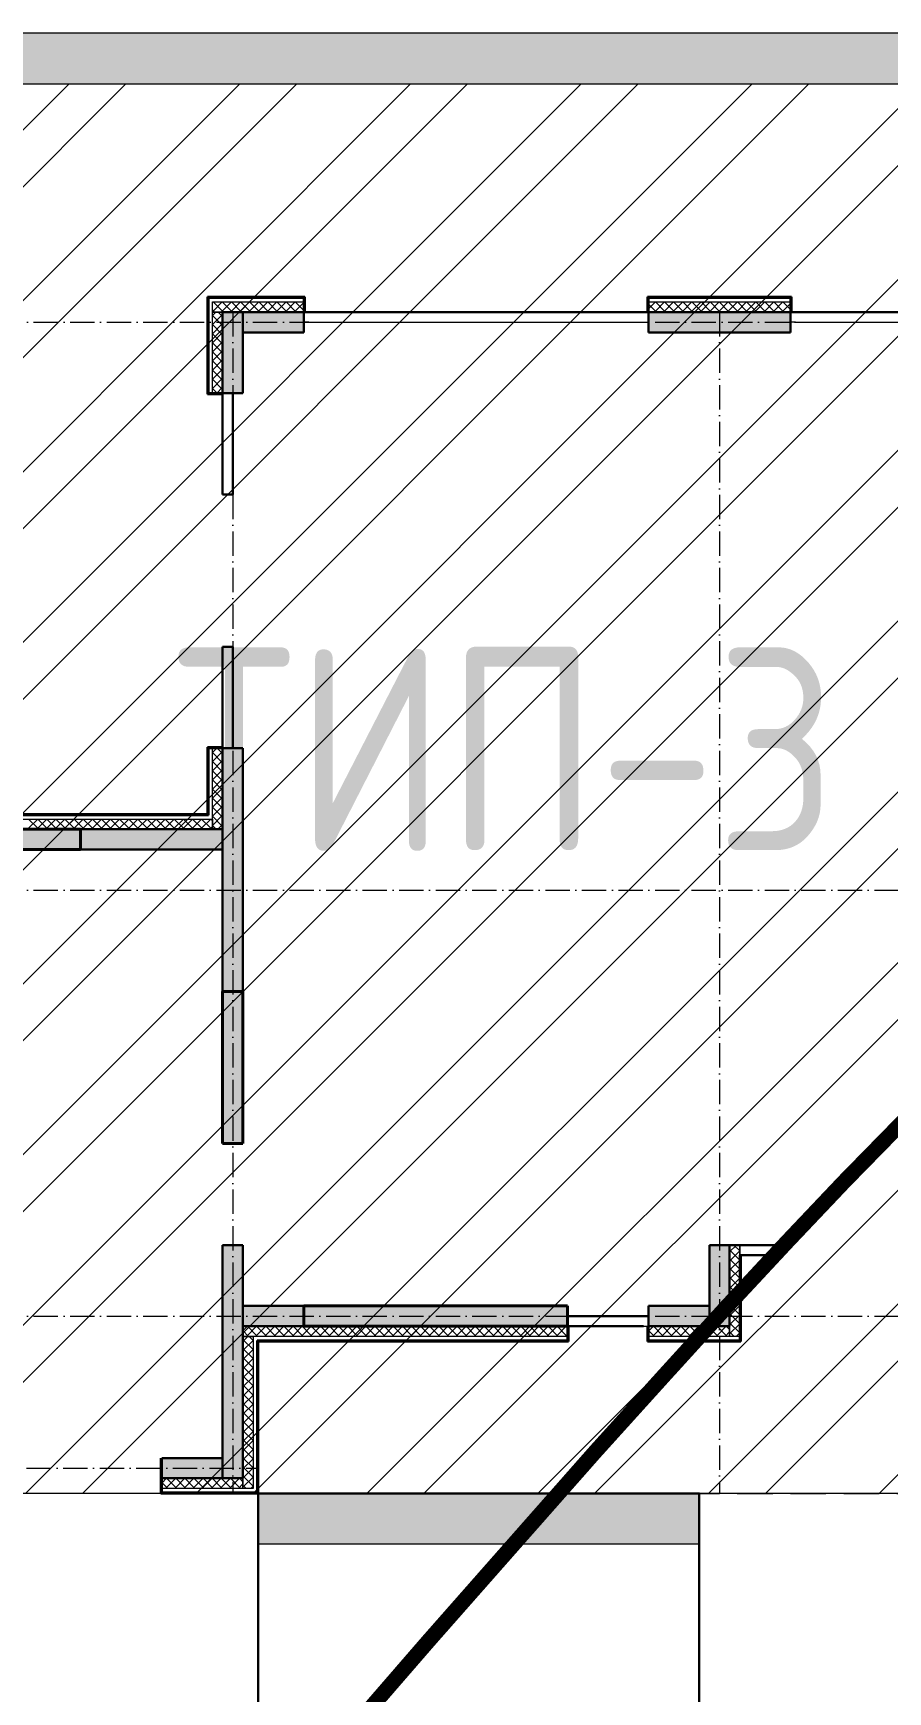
# Model space of a CAD drawing. Header units: millimetres. Extents: x 1353783 to 6492029790, y -7276956 to -512500.
# Drawn here: x 9967299 to 9968984, y -2799593 to -2796322 of the extents above; entities that cross this region are included whole.
import ezdxf
from ezdxf.enums import TextEntityAlignment as Align

# ---------------------------------------------------------------- set-up
doc = ezdxf.new("R2010")
doc.units = ezdxf.units.MM
for name, pattern in [('( Dashed )', [0.75, 0.5, -0.25]), ('ACAD_ISO10W100', [18, 12, -3, 0, -3]), ('CONTI', [0]), ('осевая', [50.8, 31.75, -6.35, 6.35, -6.35])]:
    doc.linetypes.add(name, pattern=pattern)
doc.layers.get('0').update_dxf_attribs({"lineweight": 5})
for name, color, linetype, lineweight in [('!A-DIAFRAGM типовой', 142, 'Continuous', 0), ('7земля', 7, 'Continuous', 30), ('DIAFRAGM', 46, 'Continuous', 30), ('Hatch', 254, 'Continuous', 5), ('INSULATION', 81, 'Continuous', 5), ('Room_name', 250, 'Continuous', 20), ('Room_number', 250, 'Continuous', 13), ('А_Шахта', 190, 'Continuous', 20), ('Ар-окна', 5, 'Continuous', 9), ('ГП-Граница учасика ИЖС', 3, 'Continuous', 5), ('ГП-Тратуар', 3, 'Continuous', 5), ('оси', 231, 'осевая', 9)]:
    doc.layers.add(name, color=color, linetype=linetype, lineweight=lineweight)
for name, color, linetype in [('GOR_BUNKNOWN', 212, 'CONTI'), ('Заливка', 7, 'Continuous'), ('РЕЛЬЕФ', 7, 'CONTI')]:
    doc.layers.add(name, color=color, linetype=linetype)
doc.styles.add('ISOCPEUR', font='', dxfattribs={"width": 0.85})
doc.styles.get('ISOCPEUR').set_extended_font_data('ISOCPEUR')

# ---------------------------------------------------------------- blocks, each defined once
blk = doc.blocks.new('амвамвам')
at = {"lineweight": 30, "ltscale": 100, "true_color": 0x939598}
h = blk.add_hatch(color=252, dxfattribs=at)
h.dxf.hatch_style = 1
h.paths.add_polyline_path([(9799280, -3400392), (9799280, -3400892), (9794930, -3400892), (9794930, -3400392)], flags=17)
h.paths.add_polyline_path([(9802080, -3400392), (9802080, -3400892), (9813530, -3400892), (9813530, -3385992), (9788030, -3385992), (9787530, -3385992), (9787530, -3403392), (9788030, -3403392), (9788030, -3386492), (9813030, -3386492), (9813030, -3400392)])
at = {"color": 251, "lineweight": 15, "ltscale": 100, "true_color": 0x636466}
for points in [[(9802080, -3400392), (9802080, -3400892), (9813530, -3400892), (9813530, -3385992), (9788030, -3385992), (9787530, -3385992), (9787530, -3403392), (9788030, -3403392), (9788030, -3386492), (9813030, -3386492), (9813030, -3400392)], [(9799280, -3400392), (9799280, -3400892), (9794930, -3400892), (9794930, -3400392)]]:
    blk.add_lwpolyline(points, close=True, dxfattribs=at)
blk = doc.blocks.new('ТИП-3')
at = {"layer": '!A-DIAFRAGM типовой', "lineweight": 0, "ltscale": 100, "true_color": 0x000000}
h = blk.add_hatch(color=18, dxfattribs=at)
h.dxf.hatch_style = 1
h.paths.add_polyline_path([(10369514, -2871481), (10369714, -2871481), (10369714, -2870681), (10369514, -2870681)])
h = blk.add_hatch(color=18, dxfattribs=at)
h.dxf.hatch_style = 1
h.paths.add_polyline_path([(10369714, -2870681), (10369714, -2870881), (10370314, -2870881), (10370314, -2870681)])
h = blk.add_hatch(color=18, dxfattribs=at)
h.dxf.hatch_style = 1
h.paths.add_polyline_path([(10373714, -2870681), (10373714, -2870881), (10375114, -2870881), (10375114, -2870681)])
h = blk.add_hatch(color=18, dxfattribs=at)
h.dxf.hatch_style = 1
h.paths.add_polyline_path([(10369714, -2874981), (10369514, -2874981), (10369514, -2877381), (10369714, -2877381)])
h = blk.add_hatch(color=18, dxfattribs=at)
h.dxf.hatch_style = 1
h.paths.add_polyline_path([(10368114, -2875781), (10368114, -2875981), (10369514, -2875981), (10369514, -2875781)])
h = blk.add_hatch(color=18, dxfattribs=at)
h.dxf.hatch_style = 1
h.paths.add_polyline_path([(10369514, -2879881), (10369714, -2879881), (10369714, -2882181), (10369514, -2882181)])
h = blk.add_hatch(color=18, dxfattribs=at)
h.dxf.hatch_style = 1
h.paths.add_polyline_path([(10374314, -2879881), (10374514, -2879881), (10374514, -2880681), (10374314, -2880681)])
h = blk.add_hatch(color=18, dxfattribs=at)
h.dxf.hatch_style = 1
h.paths.add_polyline_path([(10369714, -2880681), (10369714, -2880481), (10370314, -2880481), (10370314, -2880681)])
h = blk.add_hatch(color=18, dxfattribs=at)
h.dxf.hatch_style = 1
h.paths.add_polyline_path([(10373714, -2880681), (10373714, -2880481), (10374314, -2880481), (10374314, -2880681)])
h = blk.add_hatch(color=18, dxfattribs=at)
h.dxf.hatch_style = 1
h.paths.add_polyline_path([(10368914, -2881981), (10368914, -2882181), (10369514, -2882181), (10369514, -2881981)])
at = {"layer": 'Hatch', "lineweight": 40, "ltscale": 0.5, "true_color": 0x000000}
for points in [[(10368114, -2875981), (10368114, -2875781), (10364714, -2875781), (10364714, -2875981)], [(10369714, -2878881), (10369514, -2878881), (10369514, -2877381), (10369714, -2877381)], [(10370314, -2880681), (10370314, -2880481), (10372914, -2880481), (10372914, -2880681)]]:
    blk.add_hatch(color=18, dxfattribs=at).paths.add_polyline_path(points)
at = {"layer": '7земля', "color": 18, "linetype": '( Dashed )', "lineweight": 20, "ltscale": 700, "true_color": 0x000000}
for p, q in [((10363414, -2868431), (10387514, -2868431)), ((10369864, -2882331), (10387514, -2882331))]:
    blk.add_line(p, q, dxfattribs=at)
at = {"layer": '7земля', "color": 18, "lineweight": 30, "ltscale": 100, "true_color": 0x000000}
for p, q in [((10370324, -2870531), (10369364, -2870531)), ((10369364, -2870531), (10369364, -2871491)), ((10370314, -2870541), (10369374, -2870541)), ((10369374, -2870541), (10369374, -2871481)), ((10370314, -2870681), (10370314, -2870541)), ((10370324, -2870681), (10370324, -2870531)), ((10375124, -2870531), (10373704, -2870531)), ((10373704, -2870531), (10373704, -2870681)), ((10375114, -2870541), (10373714, -2870541)), ((10373714, -2870541), (10373714, -2870681)), ((10375114, -2870681), (10375114, -2870541)), ((10375124, -2870681), (10375124, -2870531)), ((10370314, -2870681), (10370364, -2870681)), ((10373664, -2870681), (10370364, -2870681)), ((10373714, -2870681), (10373664, -2870681)), ((10375114, -2870681), (10375164, -2870681)), ((10377964, -2870681), (10375164, -2870681)), ((10369364, -2871491), (10369514, -2871491)), ((10369374, -2871481), (10369514, -2871481)), ((10369514, -2871531), (10369514, -2871481)), ((10369514, -2871481), (10369614, -2871481)), ((10369514, -2871531), (10369514, -2872431)), ((10369614, -2871481), (10369614, -2871531)), ((10369614, -2872431), (10369614, -2871531)), ((10369514, -2872431), (10369514, -2872481)), ((10369514, -2872481), (10369614, -2872481)), ((10369614, -2872481), (10369614, -2872431)), ((10369514, -2874031), (10369514, -2873981)), ((10369514, -2873981), (10369614, -2873981)), ((10369614, -2873981), (10369614, -2874031)), ((10369514, -2874931), (10369514, -2874031)), ((10369614, -2874031), (10369614, -2874931)), ((10369364, -2875631), (10369364, -2874971)), ((10369364, -2874971), (10369514, -2874971)), ((10369514, -2874931), (10369514, -2874981)), ((10369614, -2874981), (10369614, -2874931)), ((10369374, -2875641), (10369374, -2874981)), ((10369374, -2874981), (10369514, -2874981)), ((10363404, -2875641), (10369374, -2875641)), ((10363414, -2875631), (10369364, -2875631)), ((10374514, -2879881), (10374614, -2879881)), ((10374614, -2879881), (10374664, -2879881)), ((10374914, -2879881), (10374664, -2879881)), ((10374964, -2879881), (10374914, -2879881)), ((10374964, -2879979), (10374964, -2879879)), ((10374964, -2879981), (10374964, -2879881)), ((10374614, -2879981), (10374614, -2880821)), ((10374664, -2879981), (10374614, -2879981)), ((10374624, -2879981), (10374624, -2880831)), ((10374664, -2879981), (10374914, -2879981)), ((10374914, -2879981), (10374964, -2879981)), ((10372914, -2880581), (10372964, -2880581)), ((10372964, -2880681), (10372914, -2880681)), ((10372914, -2880681), (10372914, -2880821)), ((10372924, -2880681), (10372924, -2880831)), ((10373714, -2880581), (10372964, -2880581)), ((10372964, -2880681), (10373664, -2880681)), ((10373704, -2880831), (10373704, -2880681)), ((10373714, -2880821), (10373714, -2880681)), ((10372914, -2880821), (10369854, -2880821)), ((10369854, -2880821), (10369854, -2882321)), ((10372924, -2880831), (10369864, -2880831)), ((10369864, -2880831), (10369864, -2882331)), ((10374624, -2880831), (10373704, -2880831)), ((10374614, -2880821), (10373714, -2880821)), ((10368904, -2882331), (10368904, -2881981)), ((10368914, -2882321), (10368914, -2881981)), ((10369864, -2882331), (10368904, -2882331)), ((10369854, -2882321), (10368914, -2882321))]:
    blk.add_line(p, q, dxfattribs=at)
at = {"layer": 'DIAFRAGM', "color": 18, "ltscale": 0.5, "true_color": 0x000000}
for p, q in [((10369714, -2870681), (10369514, -2870681)), ((10369514, -2870681), (10369514, -2871481)), ((10369714, -2871481), (10369714, -2870681)), ((10369714, -2870681), (10369714, -2870881)), ((10370314, -2870681), (10369714, -2870681)), ((10370314, -2870881), (10370314, -2870681)), ((10373714, -2870681), (10373714, -2870881)), ((10375114, -2870681), (10373714, -2870681)), ((10375114, -2870881), (10375114, -2870681)), ((10369714, -2870881), (10370314, -2870881)), ((10373714, -2870881), (10375114, -2870881)), ((10369514, -2871481), (10369714, -2871481)), ((10369714, -2874981), (10369514, -2874981)), ((10369514, -2874981), (10369514, -2877381)), ((10369714, -2877381), (10369714, -2874981)), ((10368114, -2875781), (10368114, -2875981)), ((10369514, -2875781), (10368114, -2875781)), ((10369514, -2875981), (10369514, -2875781)), ((10368114, -2875981), (10369514, -2875981)), ((10369714, -2876481), (10369714, -2876281)), ((10369514, -2877381), (10369714, -2877381)), ((10369514, -2879881), (10369714, -2879881)), ((10369514, -2882181), (10369514, -2879881)), ((10369714, -2879881), (10369714, -2882181)), ((10374314, -2879881), (10374514, -2879881)), ((10374314, -2880681), (10374314, -2879881)), ((10374514, -2879881), (10374514, -2880681)), ((10369714, -2880681), (10369714, -2880481)), ((10369714, -2880481), (10370314, -2880481)), ((10370314, -2880481), (10370314, -2880681)), ((10373714, -2880681), (10373714, -2880481)), ((10373714, -2880481), (10374314, -2880481)), ((10374314, -2880481), (10374314, -2880681)), ((10370314, -2880681), (10369714, -2880681)), ((10374314, -2880681), (10373714, -2880681)), ((10374514, -2880681), (10374314, -2880681)), ((10368914, -2881981), (10368914, -2882181)), ((10369514, -2881981), (10368914, -2881981)), ((10369514, -2882181), (10369514, -2881981)), ((10368914, -2882181), (10369514, -2882181)), ((10369714, -2882181), (10369514, -2882181))]:
    blk.add_line(p, q, dxfattribs=at)
at = {"layer": 'Hatch', "color": 18, "lineweight": 40, "ltscale": 0.5, "true_color": 0x000000}
for p, q in [((10368114, -2875781), (10364714, -2875781)), ((10368114, -2875981), (10368114, -2875781)), ((10364714, -2875981), (10368114, -2875981)), ((10369514, -2878881), (10369514, -2877381)), ((10369514, -2877381), (10369714, -2877381)), ((10369714, -2877381), (10369714, -2878881)), ((10369714, -2878781), (10369714, -2878681)), ((10369714, -2878881), (10369514, -2878881)), ((10370314, -2880681), (10370314, -2880481)), ((10370314, -2880481), (10372914, -2880481)), ((10372914, -2880481), (10372914, -2880681)), ((10372914, -2880681), (10370314, -2880681))]:
    blk.add_line(p, q, dxfattribs=at)
at = {"layer": 'INSULATION', "color": 18, "linetype": 'Continuous', "ltscale": 0.5, "true_color": 0x000000}
for p, q in [((10369414, -2870588), (10369422, -2870581)), ((10369414, -2870678), (10369511, -2870581)), ((10369414, -2870663), (10369432, -2870681)), ((10369414, -2870714), (10369448, -2870681)), ((10369414, -2870804), (10369514, -2870704)), ((10369514, -2870814), (10369414, -2870714)), ((10369422, -2870581), (10369522, -2870681)), ((10369514, -2870725), (10369471, -2870681)), ((10369501, -2870681), (10369601, -2870581)), ((10369511, -2870581), (10369611, -2870681)), ((10369591, -2870681), (10369691, -2870581)), ((10369601, -2870581), (10369701, -2870681)), ((10369681, -2870681), (10369781, -2870581)), ((10369691, -2870581), (10369791, -2870681)), ((10369771, -2870681), (10369871, -2870581)), ((10369781, -2870581), (10369881, -2870681)), ((10369860, -2870681), (10369960, -2870581)), ((10369871, -2870581), (10369971, -2870681)), ((10369950, -2870681), (10370050, -2870581)), ((10369960, -2870581), (10370060, -2870681)), ((10370040, -2870681), (10370140, -2870581)), ((10370050, -2870581), (10370150, -2870681)), ((10370130, -2870681), (10370230, -2870581)), ((10370140, -2870581), (10370240, -2870681)), ((10370220, -2870681), (10370314, -2870586)), ((10370230, -2870581), (10370314, -2870665)), ((10370309, -2870681), (10370314, -2870676)), ((10373714, -2870649), (10373783, -2870581)), ((10373714, -2870602), (10373793, -2870681)), ((10373773, -2870681), (10373873, -2870581)), ((10373783, -2870581), (10373883, -2870681)), ((10373862, -2870681), (10373962, -2870581)), ((10373873, -2870581), (10373973, -2870681)), ((10373952, -2870681), (10374052, -2870581)), ((10373962, -2870581), (10374062, -2870681)), ((10374042, -2870681), (10374142, -2870581)), ((10374052, -2870581), (10374152, -2870681)), ((10374132, -2870681), (10374232, -2870581)), ((10374142, -2870581), (10374242, -2870681)), ((10374222, -2870681), (10374322, -2870581)), ((10374232, -2870581), (10374332, -2870681)), ((10374311, -2870681), (10374411, -2870581)), ((10374322, -2870581), (10374422, -2870681)), ((10374401, -2870681), (10374501, -2870581)), ((10374411, -2870581), (10374511, -2870681)), ((10374491, -2870681), (10374591, -2870581)), ((10374501, -2870581), (10374601, -2870681)), ((10374581, -2870681), (10374681, -2870581)), ((10374591, -2870581), (10374691, -2870681)), ((10374671, -2870681), (10374771, -2870581)), ((10374681, -2870581), (10374781, -2870681)), ((10374760, -2870681), (10374860, -2870581)), ((10374771, -2870581), (10374871, -2870681)), ((10374850, -2870681), (10374950, -2870581)), ((10374860, -2870581), (10374960, -2870681)), ((10374940, -2870681), (10375040, -2870581)), ((10374950, -2870581), (10375050, -2870681)), ((10375030, -2870681), (10375114, -2870596)), ((10375040, -2870581), (10375114, -2870655)), ((10369414, -2870894), (10369514, -2870794)), ((10369514, -2870904), (10369414, -2870804)), ((10369414, -2870984), (10369514, -2870884)), ((10369514, -2870994), (10369414, -2870894)), ((10369414, -2871074), (10369514, -2870974)), ((10369514, -2871084), (10369414, -2870984)), ((10369414, -2871163), (10369514, -2871063)), ((10369514, -2871174), (10369414, -2871074)), ((10369414, -2871253), (10369514, -2871153)), ((10369514, -2871263), (10369414, -2871163)), ((10369414, -2871343), (10369514, -2871243)), ((10369514, -2871353), (10369414, -2871253)), ((10369414, -2871433), (10369514, -2871333)), ((10369514, -2871443), (10369414, -2871343)), ((10369462, -2871481), (10369414, -2871433)), ((10369456, -2871481), (10369514, -2871423)), ((10369414, -2875025), (10369458, -2874981)), ((10369414, -2875114), (10369514, -2875014)), ((10369514, -2875125), (10369414, -2875025)), ((10369414, -2875204), (10369514, -2875104)), ((10369514, -2875214), (10369414, -2875114)), ((10369514, -2875035), (10369460, -2874981)), ((10369414, -2875294), (10369514, -2875194)), ((10369514, -2875304), (10369414, -2875204)), ((10369414, -2875384), (10369514, -2875284)), ((10369514, -2875394), (10369414, -2875294)), ((10369414, -2875474), (10369514, -2875374)), ((10369514, -2875484), (10369414, -2875384)), ((10369414, -2875563), (10369514, -2875463)), ((10369514, -2875574), (10369414, -2875474)), ((10369414, -2875653), (10369514, -2875553)), ((10369514, -2875663), (10369414, -2875563)), ((10367591, -2875781), (10367691, -2875681)), ((10367601, -2875681), (10367701, -2875781)), ((10367681, -2875781), (10367781, -2875681)), ((10367691, -2875681), (10367791, -2875781)), ((10367771, -2875781), (10367871, -2875681)), ((10367781, -2875681), (10367881, -2875781)), ((10367860, -2875781), (10367960, -2875681)), ((10367871, -2875681), (10367971, -2875781)), ((10367950, -2875781), (10368050, -2875681)), ((10367960, -2875681), (10368060, -2875781)), ((10368040, -2875781), (10368140, -2875681)), ((10368050, -2875681), (10368150, -2875781)), ((10368130, -2875781), (10368230, -2875681)), ((10368140, -2875681), (10368240, -2875781)), ((10368220, -2875781), (10368320, -2875681)), ((10368230, -2875681), (10368330, -2875781)), ((10368309, -2875781), (10368409, -2875681)), ((10368320, -2875681), (10368420, -2875781)), ((10368399, -2875781), (10368499, -2875681)), ((10368409, -2875681), (10368509, -2875781)), ((10368489, -2875781), (10368589, -2875681)), ((10368499, -2875681), (10368599, -2875781)), ((10368579, -2875781), (10368679, -2875681)), ((10368589, -2875681), (10368689, -2875781)), ((10368669, -2875781), (10368769, -2875681)), ((10368679, -2875681), (10368779, -2875781)), ((10368758, -2875781), (10368858, -2875681)), ((10368769, -2875681), (10368869, -2875781)), ((10368848, -2875781), (10368948, -2875681)), ((10368858, -2875681), (10368958, -2875781)), ((10368938, -2875781), (10369038, -2875681)), ((10368948, -2875681), (10369048, -2875781)), ((10369028, -2875781), (10369128, -2875681)), ((10369038, -2875681), (10369138, -2875781)), ((10369118, -2875781), (10369218, -2875681)), ((10369128, -2875681), (10369228, -2875781)), ((10369207, -2875781), (10369307, -2875681)), ((10369218, -2875681), (10369318, -2875781)), ((10369297, -2875781), (10369397, -2875681)), ((10369307, -2875681), (10369407, -2875781)), ((10369387, -2875781), (10369414, -2875754)), ((10369397, -2875681), (10369414, -2875698)), ((10369414, -2875743), (10369514, -2875643)), ((10369514, -2875753), (10369414, -2875653)), ((10369452, -2875781), (10369414, -2875743)), ((10369466, -2875781), (10369514, -2875733)), ((10374582, -2879881), (10374514, -2879949)), ((10374556, -2879881), (10374614, -2879939)), ((10374514, -2879929), (10374614, -2880029)), ((10374614, -2879939), (10374514, -2880039)), ((10374514, -2880018), (10374614, -2880118)), ((10374614, -2880029), (10374514, -2880129)), ((10374514, -2880108), (10374614, -2880208)), ((10374614, -2880118), (10374514, -2880218)), ((10374514, -2880198), (10374614, -2880298)), ((10374614, -2880208), (10374514, -2880308)), ((10374514, -2880288), (10374614, -2880388)), ((10374614, -2880298), (10374514, -2880398)), ((10374514, -2880378), (10374614, -2880478)), ((10374614, -2880388), (10374514, -2880488)), ((10374514, -2880468), (10374614, -2880568)), ((10374614, -2880478), (10374514, -2880578)), ((10369714, -2880727), (10369760, -2880681)), ((10369750, -2880781), (10369850, -2880681)), ((10369760, -2880681), (10369860, -2880781)), ((10369840, -2880781), (10369940, -2880681)), ((10369850, -2880681), (10369950, -2880781)), ((10369929, -2880781), (10370029, -2880681)), ((10369940, -2880681), (10370040, -2880781)), ((10370019, -2880781), (10370119, -2880681)), ((10370029, -2880681), (10370129, -2880781)), ((10370109, -2880781), (10370209, -2880681)), ((10370119, -2880681), (10370219, -2880781)), ((10370199, -2880781), (10370299, -2880681)), ((10370209, -2880681), (10370309, -2880781)), ((10370289, -2880781), (10370389, -2880681)), ((10370299, -2880681), (10370399, -2880781)), ((10370378, -2880781), (10370478, -2880681)), ((10370389, -2880681), (10370489, -2880781)), ((10370468, -2880781), (10370568, -2880681)), ((10370478, -2880681), (10370578, -2880781)), ((10370558, -2880781), (10370658, -2880681)), ((10370568, -2880681), (10370668, -2880781)), ((10370648, -2880781), (10370748, -2880681)), ((10370658, -2880681), (10370758, -2880781)), ((10370738, -2880781), (10370838, -2880681)), ((10370748, -2880681), (10370848, -2880781)), ((10370827, -2880781), (10370927, -2880681)), ((10370838, -2880681), (10370938, -2880781)), ((10370917, -2880781), (10371017, -2880681)), ((10370927, -2880681), (10371027, -2880781)), ((10371007, -2880781), (10371107, -2880681)), ((10371017, -2880681), (10371117, -2880781)), ((10371097, -2880781), (10371197, -2880681)), ((10371107, -2880681), (10371207, -2880781)), ((10371187, -2880781), (10371287, -2880681)), ((10371197, -2880681), (10371297, -2880781)), ((10371277, -2880781), (10371377, -2880681)), ((10371287, -2880681), (10371387, -2880781)), ((10371366, -2880781), (10371466, -2880681)), ((10371377, -2880681), (10371477, -2880781)), ((10371456, -2880781), (10371556, -2880681)), ((10371466, -2880681), (10371566, -2880781)), ((10371546, -2880781), (10371646, -2880681)), ((10371556, -2880681), (10371656, -2880781)), ((10371636, -2880781), (10371736, -2880681)), ((10371646, -2880681), (10371746, -2880781)), ((10371726, -2880781), (10371826, -2880681)), ((10371736, -2880681), (10371836, -2880781)), ((10371815, -2880781), (10371915, -2880681)), ((10371826, -2880681), (10371926, -2880781)), ((10371905, -2880781), (10372005, -2880681)), ((10371915, -2880681), (10372015, -2880781)), ((10371995, -2880781), (10372095, -2880681)), ((10372005, -2880681), (10372105, -2880781)), ((10372085, -2880781), (10372185, -2880681)), ((10372095, -2880681), (10372195, -2880781)), ((10372175, -2880781), (10372275, -2880681)), ((10372185, -2880681), (10372285, -2880781)), ((10372264, -2880781), (10372364, -2880681)), ((10372275, -2880681), (10372375, -2880781)), ((10372354, -2880781), (10372454, -2880681)), ((10372364, -2880681), (10372464, -2880781)), ((10372444, -2880781), (10372544, -2880681)), ((10372454, -2880681), (10372554, -2880781)), ((10372534, -2880781), (10372634, -2880681)), ((10372544, -2880681), (10372644, -2880781)), ((10372624, -2880781), (10372724, -2880681)), ((10372634, -2880681), (10372734, -2880781)), ((10372713, -2880781), (10372813, -2880681)), ((10372724, -2880681), (10372824, -2880781)), ((10372803, -2880781), (10372903, -2880681)), ((10372813, -2880681), (10372913, -2880781)), ((10372903, -2880681), (10372914, -2880692)), ((10373714, -2880729), (10373762, -2880681)), ((10373752, -2880781), (10373852, -2880681)), ((10373762, -2880681), (10373862, -2880781)), ((10373842, -2880781), (10373942, -2880681)), ((10373852, -2880681), (10373952, -2880781)), ((10373932, -2880781), (10374032, -2880681)), ((10373942, -2880681), (10374042, -2880781)), ((10374022, -2880781), (10374122, -2880681)), ((10374032, -2880681), (10374132, -2880781)), ((10374111, -2880781), (10374211, -2880681)), ((10374122, -2880681), (10374222, -2880781)), ((10374201, -2880781), (10374301, -2880681)), ((10374211, -2880681), (10374311, -2880781)), ((10374291, -2880781), (10374391, -2880681)), ((10374301, -2880681), (10374401, -2880781)), ((10374381, -2880781), (10374481, -2880681)), ((10374391, -2880681), (10374491, -2880781)), ((10374481, -2880681), (10374514, -2880714)), ((10374514, -2880557), (10374614, -2880657)), ((10374614, -2880568), (10374514, -2880668)), ((10374514, -2880647), (10374614, -2880747)), ((10374614, -2880657), (10374514, -2880757)), ((10369714, -2880725), (10369770, -2880781)), ((10369764, -2880781), (10369714, -2880831)), ((10369714, -2880811), (10369814, -2880911)), ((10369814, -2880821), (10369714, -2880921)), ((10369775, -2880781), (10369814, -2880821)), ((10372893, -2880781), (10372914, -2880760)), ((10373714, -2880723), (10373773, -2880781)), ((10374471, -2880781), (10374514, -2880737)), ((10374514, -2880737), (10374558, -2880781)), ((10374614, -2880747), (10374580, -2880781)), ((10369714, -2880900), (10369814, -2881000)), ((10369814, -2880911), (10369714, -2881011)), ((10369714, -2880990), (10369814, -2881090)), ((10369814, -2881000), (10369714, -2881100)), ((10369714, -2881080), (10369814, -2881180)), ((10369814, -2881090), (10369714, -2881190)), ((10369714, -2881170), (10369814, -2881270)), ((10369814, -2881180), (10369714, -2881280)), ((10369714, -2881260), (10369814, -2881360)), ((10369814, -2881270), (10369714, -2881370)), ((10369714, -2881349), (10369814, -2881449)), ((10369814, -2881360), (10369714, -2881460)), ((10369714, -2881439), (10369814, -2881539)), ((10369814, -2881449), (10369714, -2881549)), ((10369714, -2881529), (10369814, -2881629)), ((10369814, -2881539), (10369714, -2881639)), ((10369714, -2881619), (10369814, -2881719)), ((10369814, -2881629), (10369714, -2881729)), ((10369714, -2881709), (10369814, -2881809)), ((10369814, -2881719), (10369714, -2881819)), ((10369714, -2881798), (10369814, -2881898)), ((10369814, -2881809), (10369714, -2881909)), ((10369714, -2881888), (10369814, -2881988)), ((10369814, -2881898), (10369714, -2881998)), ((10369714, -2881978), (10369814, -2882078)), ((10369814, -2881988), (10369714, -2882088)), ((10369714, -2882068), (10369814, -2882168)), ((10369814, -2882078), (10369714, -2882178)), ((10369714, -2882158), (10369814, -2882258)), ((10369814, -2882168), (10369714, -2882268)), ((10368914, -2882229), (10368962, -2882181)), ((10368914, -2882223), (10368973, -2882281)), ((10368952, -2882281), (10369052, -2882181)), ((10368962, -2882181), (10369062, -2882281)), ((10369042, -2882281), (10369142, -2882181)), ((10369052, -2882181), (10369152, -2882281)), ((10369132, -2882281), (10369232, -2882181)), ((10369142, -2882181), (10369242, -2882281)), ((10369222, -2882281), (10369322, -2882181)), ((10369232, -2882181), (10369332, -2882281)), ((10369311, -2882281), (10369411, -2882181)), ((10369322, -2882181), (10369422, -2882281)), ((10369401, -2882281), (10369501, -2882181)), ((10369411, -2882181), (10369511, -2882281)), ((10369491, -2882281), (10369591, -2882181)), ((10369501, -2882181), (10369601, -2882281)), ((10369581, -2882281), (10369681, -2882181)), ((10369591, -2882181), (10369691, -2882281)), ((10369671, -2882281), (10369714, -2882237)), ((10369681, -2882181), (10369714, -2882215)), ((10369714, -2882247), (10369748, -2882281)), ((10369814, -2882258), (10369791, -2882281))]:
    blk.add_line(p, q, dxfattribs=at)
at = {"layer": 'INSULATION', "color": 18, "ltscale": 0.5, "true_color": 0x000000}
for p, q in [((10369414, -2870681), (10369414, -2870581)), ((10369414, -2870581), (10370314, -2870581)), ((10369414, -2870681), (10369514, -2870681)), ((10369414, -2871481), (10369414, -2870681)), ((10370314, -2870681), (10369414, -2870681)), ((10369514, -2870681), (10369514, -2871481)), ((10370314, -2870581), (10370314, -2870681)), ((10373714, -2870681), (10373714, -2870581)), ((10373714, -2870581), (10375114, -2870581)), ((10375114, -2870681), (10373714, -2870681)), ((10375114, -2870581), (10375114, -2870681)), ((10369514, -2871481), (10369414, -2871481)), ((10369414, -2874981), (10369514, -2874981)), ((10369414, -2875781), (10369414, -2874981)), ((10369514, -2874981), (10369514, -2875781)), ((10363364, -2875681), (10369414, -2875681)), ((10369414, -2875781), (10363364, -2875781)), ((10369414, -2875681), (10369414, -2875781)), ((10369514, -2875781), (10369414, -2875781)), ((10374514, -2880781), (10374514, -2879881)), ((10374614, -2879881), (10374614, -2880781)), ((10369714, -2880781), (10369714, -2880681)), ((10369714, -2880681), (10372914, -2880681)), ((10372914, -2880681), (10372914, -2880781)), ((10373714, -2880781), (10373714, -2880681)), ((10373714, -2880681), (10374514, -2880681)), ((10374514, -2880681), (10374514, -2880781)), ((10372914, -2880781), (10369714, -2880781)), ((10369714, -2882281), (10369714, -2880781)), ((10369714, -2880781), (10369814, -2880781)), ((10369814, -2880781), (10369814, -2882281)), ((10374514, -2880781), (10373714, -2880781)), ((10374614, -2880781), (10374514, -2880781)), ((10368914, -2882281), (10368914, -2882181)), ((10368914, -2882181), (10369714, -2882181)), ((10369714, -2882281), (10368914, -2882281)), ((10369714, -2882181), (10369714, -2882281)), ((10369814, -2882281), (10369714, -2882281))]:
    blk.add_line(p, q, dxfattribs=at)
at = {"layer": 'А_Шахта', "color": 18, "lineweight": 5, "true_color": 0x000000}
blk.add_line((10369514, -2878881), (10369614, -2878881), dxfattribs=at)
at = {"layer": 'Ар-окна', "color": 18, "lineweight": 5, "true_color": 0x000000}
for p, q in [((10370314, -2870781), (10370314, -2870681)), ((10373714, -2870781), (10373714, -2870681)), ((10375114, -2870781), (10375114, -2870681)), ((10370364, -2870781), (10370314, -2870781)), ((10370364, -2870781), (10373664, -2870781)), ((10373664, -2870781), (10373714, -2870781)), ((10375164, -2870781), (10375114, -2870781)), ((10375164, -2870781), (10377964, -2870781)), ((10369514, -2874981), (10369614, -2874981)), ((10374614, -2879981), (10374614, -2879881)), ((10372914, -2880681), (10372914, -2880581)), ((10373664, -2880681), (10373714, -2880681)), ((10373714, -2880681), (10373714, -2880581))]:
    blk.add_line(p, q, dxfattribs=at)
at = {"layer": 'оси', "color": 251, "linetype": 'ACAD_ISO10W100', "lineweight": 13, "ltscale": 20, "true_color": 0x636466}
for p, q in [((10369614, -2870681), (10369614, -2882331)), ((10374414, -2870681), (10374414, -2882331)), ((10362964, -2870781), (10379014, -2870781)), ((10362964, -2876381), (10387814, -2876381)), ((10362964, -2880581), (10387814, -2880581)), ((10361814, -2882081), (10369864, -2882081))]:
    blk.add_line(p, q, dxfattribs=at)
blk = doc.blocks.new('оо')
at = {"layer": 'GOR_BUNKNOWN', "color": 9, "true_color": 0xc7c8ca, "const_width": 0.15}
blk.add_lwpolyline([(222808.863, -3431560.472), (222810.443, -3431559.502), (222812.073, -3431558.512), (222813.703, -3431557.512), (222815.313, -3431556.532), (222816.843, -3431555.592), (222818.283, -3431554.712), (222819.583, -3431553.922), (222820.723, -3431553.242), (222821.713, -3431552.652), (222822.593, -3431552.142), (222823.393, -3431551.682), (222824.143, -3431551.262), (222824.873, -3431550.862), (222825.613, -3431550.472)], dxfattribs=at)
blk = doc.blocks.new('RM_AREA')
at = {"layer": 'Room_number', "color": 0, "linetype": 'ByBlock', "lineweight": -2, "style": 'ISOCPEUR', "width": 0.85}
blk.add_attdef('ROOM_NAME', text='', height=3, dxfattribs=at).set_placement((0, 5), align=Align.CENTER)
at = {"layer": 'Room_number', "linetype": 'ByBlock', "lineweight": -2, "style": 'ISOCPEUR', "width": 0.85}
blk.add_attdef('AREA', text='', height=3, dxfattribs=at).set_placement((0, 0), align=Align.CENTER)

msp = doc.modelspace()

# ---------------------------------------------------------------- hatches: boundary and pattern name
at = {"layer": 'Заливка', "lineweight": 5, "ltscale": 100, "true_color": 0xc7ffc7}
h = msp.add_hatch(dxfattribs=at)
h.set_pattern_fill('ANSI32', color=254, scale=25)
h.set_pattern_definition([(45, (298297.6, 0), (-168.379802, 168.379802), []), (45, (298409.85, 0), (-168.379802, 168.379802), [])])
h.paths.add_polyline_path([(9966362.4, -2796421.7), (9971362.4, -2796421.7), (9971362.4, -2799201.7), (9966362.4, -2799201.7)])

# ---------------------------------------------------------------- linework, layer by layer
at = {"layer": 'ГП-Граница учасика ИЖС', "color": 251, "lineweight": 30, "ltscale": 100}
msp.add_lwpolyline([(9976182.4, -2799201.6), (9976182.4, -2799801.7, -0.414214), (9975882.4, -2800101.7), (9968042.4, -2800101.7, -0.414214), (9967742.4, -2799801.7), (9967742.4, -2799201.6)], format="xyb", dxfattribs=at)
msp.add_lwpolyline([(9968612.4, -2800101.7), (9968612.4, -2799201.6), (9967742.4, -2799201.6)], dxfattribs=at)
at = {"layer": 'Заливка', "color": 254, "lineweight": 5, "ltscale": 100, "true_color": 0xc7ffc7}
msp.add_lwpolyline([(9966362.4, -2796421.7), (9971362.4, -2796421.7), (9971362.4, -2799201.7), (9966362.4, -2799201.7)], close=True, dxfattribs=at)

# ---------------------------------------------------------------- block references
at = {"color": 1, "lineweight": 30, "xscale": 0.1999999999999998, "yscale": 0.1999999999999998, "zscale": 0.1999999999999998, "rotation": 359.9999889757423}
msp.add_blockref('амвамвам', (8008756.4, -2119122.9), dxfattribs=at)
at = {"layer": 'ГП-Тратуар', "color": 3, "lineweight": 30, "xscale": 0.1999999999999998, "yscale": 0.1999999999999998, "zscale": 0.1999999999999998, "rotation": 359.9999889757423}
msp.add_blockref('ТИП-3', (7893769.6, -2222735.1), dxfattribs=at)
at = {"layer": 'Заливка', "color": 254, "lineweight": 5, "ltscale": 100, "true_color": 0xc7ffc7}
ref = msp.add_blockref('RM_AREA', (9968799.4, -2796592.3), dxfattribs=dict(at, xscale=-11.99999999999999, yscale=12, zscale=11.99999999999999, rotation=180.0000000931877))
ref.add_attrib('ROOM_NAME', 'ТИП-3', dxfattribs={"layer": 'Room_name', "color": 0, "linetype": 'ByBlock', "lineweight": -2, "height": 400, "rotation": 0, "style": 'ISOCPEUR', "width": 0.85}).set_placement((9968229.3, -2797934.2), align=Align.CENTER)
at = {"layer": 'РЕЛЬЕФ', "color": 240, "lineweight": 30, "true_color": 0xed1f24, "xscale": 200.0000000000001, "yscale": 200.0000000000001, "zscale": 200.0000000000001, "rotation": 17.80578495452471}
msp.add_blockref('оо', (-242329121, 637008728.1), dxfattribs=at)

doc.saveas('drawing.dxf')
